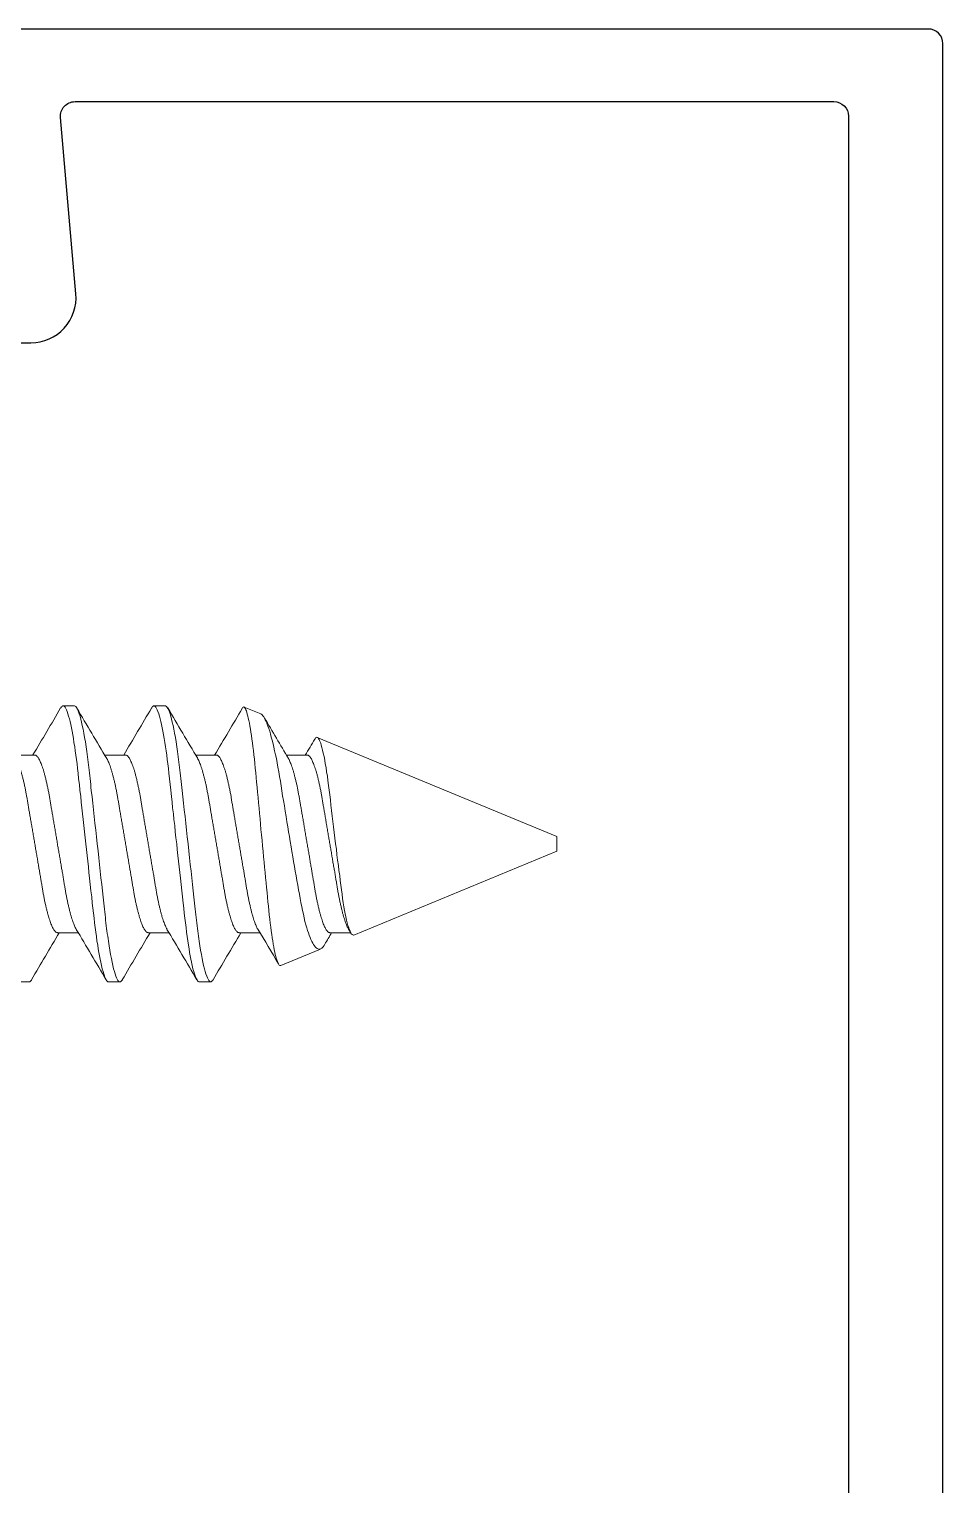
# Model space of a CAD drawing. Extents: x -26 to 91, y -47 to 75.
# Drawn here: x -3.768 to -3.139, y 55.158 to 56.16 of the extents above; entities that cross this region are included whole.
import ezdxf

# ---------------------------------------------------------------- set-up
doc = ezdxf.new("R2010")
doc.units = 0
doc.header["$MEASUREMENT"] = 0
doc.layers.get('0').update_dxf_attribs({"linetype": 'CONTINUOUS'})
doc.layers.add('Ballons', color=7, linetype='CONTINUOUS')
doc.layers.add('FRAME', color=1, linetype='CONTINUOUS')

# ---------------------------------------------------------------- blocks, each defined once
blk = doc.blocks.new('3801 1 INCH GLASS STOP')
blk.add_lwpolyline([(3.1831, -0.668), (-0.0009, -0.668, -0.414214), (-0.0109, -0.658), (-0.0109, -0.01, -0.440011), (0, 0), (0.1491, -0.013), (0.1491, 0.04), (0.115, 0.0742, -0.395486), (0.1141, 0.1015), (0.1701, 0.1652, -0.691708), (0.2051, 0.152), (0.2051, -0.0403, -0.440011), (0.1714, -0.0712), (0.05, -0.0606, 0.440011), (0.0391, -0.0706), (0.0391, -0.593, 0.414214), (0.0491, -0.603), (1.5201, -0.603, 0.414214)], format="xyb")
blk = doc.blocks.new('no 10 1 in')
at = {"color": 7, "linetype": 'Continuous', "lineweight": 15}
for p, q in [((55.8705, 25.672), (55.8626, 25.672)), ((55.933, 25.672), (55.9251, 25.672)), ((55.9987, 25.6665), (55.9872, 25.6712)), ((56.2025, 25.582), (56.0376, 25.6503)), ((55.8431, 25.6382), (55.8288, 25.6382)), ((55.9056, 25.6382), (55.8913, 25.6382)), ((55.9681, 25.6382), (55.9538, 25.6382)), ((56.0306, 25.6382), (56.0163, 25.6382)), ((56.2025, 25.577), (56.2025, 25.582)), ((56.2025, 25.572), (56.2025, 25.577)), ((56.0628, 25.5142), (56.2025, 25.572)), ((55.8587, 25.5159), (55.8731, 25.5159)), ((55.9212, 25.5159), (55.9356, 25.5159)), ((55.9837, 25.5159), (55.9981, 25.5159)), ((56.0462, 25.5159), (56.0606, 25.5159)), ((56.0124, 25.4933), (56.0397, 25.5046)), ((55.8314, 25.482), (55.8392, 25.482)), ((55.8939, 25.482), (55.9017, 25.482)), ((55.9564, 25.482), (55.9642, 25.482))]:
    blk.add_line(p, q, dxfattribs=at)
at = {"color": 7, "linetype": 'Continuous', "lineweight": 15, "flags": 128}
for points in [[(55.861, 25.6705), (55.8611, 25.6707), (55.8615, 25.6713), (55.8619, 25.6717), (55.8623, 25.672), (55.8626, 25.672), (55.8631, 25.6719), (55.8635, 25.6716), (55.864, 25.6711), (55.8645, 25.6703), (55.8649, 25.6693), (55.8654, 25.6681), (55.8659, 25.6666), (55.8664, 25.665), (55.867, 25.6631), (55.8674, 25.6612), (55.8679, 25.6592), (55.8683, 25.657), (55.8688, 25.6547), (55.8693, 25.6522), (55.8697, 25.6495), (55.8701, 25.6468), (55.8706, 25.6439), (55.871, 25.6411), (55.8714, 25.6382), (55.8718, 25.6352), (55.8722, 25.6321), (55.8726, 25.6289), (55.8729, 25.6258), (55.8733, 25.6219), (55.8738, 25.618), (55.8742, 25.6139), (55.8747, 25.6096), (55.8751, 25.6058), (55.8755, 25.6018), (55.876, 25.5978), (55.8764, 25.5937), (55.8769, 25.5896), (55.8773, 25.5854), (55.8778, 25.5812), (55.8783, 25.577), (55.8787, 25.5731), (55.8791, 25.5691), (55.8796, 25.5651), (55.88, 25.5612), (55.8804, 25.5573), (55.8808, 25.5535), (55.8813, 25.549), (55.8818, 25.5447), (55.8823, 25.5405), (55.8827, 25.5363), (55.8831, 25.5328), (55.8835, 25.5293), (55.8839, 25.526), (55.8843, 25.5227), (55.8847, 25.5194), (55.8851, 25.5162), (55.8855, 25.5132), (55.8859, 25.5102), (55.8864, 25.5074), (55.8868, 25.5048), (55.8872, 25.5023), (55.8876, 25.4999), (55.8881, 25.4977), (55.8885, 25.4955), (55.889, 25.4932), (55.8895, 25.4911), (55.8901, 25.4892), (55.8906, 25.4875), (55.891, 25.4862), (55.8914, 25.4851), (55.8919, 25.4842), (55.8923, 25.4834), (55.8927, 25.4828), (55.8931, 25.4824), (55.8935, 25.4821), (55.8939, 25.482), (55.8939, 25.482)], [(55.9235, 25.6705), (55.9236, 25.6707), (55.924, 25.6713), (55.9244, 25.6717), (55.9248, 25.672), (55.9251, 25.672), (55.9256, 25.6719), (55.926, 25.6716), (55.9265, 25.6711), (55.927, 25.6703), (55.9274, 25.6693), (55.9279, 25.6681), (55.9284, 25.6666), (55.9289, 25.665), (55.9295, 25.6631), (55.9299, 25.6612), (55.9304, 25.6592), (55.9308, 25.657), (55.9313, 25.6547), (55.9318, 25.6522), (55.9322, 25.6495), (55.9326, 25.6468), (55.9331, 25.6439), (55.9335, 25.6411), (55.9339, 25.6382), (55.9343, 25.6352), (55.9347, 25.6321), (55.9351, 25.6289), (55.9354, 25.6258), (55.9358, 25.6219), (55.9363, 25.618), (55.9367, 25.6139), (55.9372, 25.6096), (55.9376, 25.6058), (55.938, 25.6018), (55.9385, 25.5978), (55.9389, 25.5937), (55.9394, 25.5896), (55.9398, 25.5854), (55.9403, 25.5812), (55.9408, 25.577), (55.9412, 25.5731), (55.9416, 25.5691), (55.9421, 25.5651), (55.9425, 25.5612), (55.9429, 25.5573), (55.9433, 25.5535), (55.9438, 25.549), (55.9443, 25.5447), (55.9448, 25.5405), (55.9452, 25.5363), (55.9456, 25.5328), (55.946, 25.5293), (55.9464, 25.526), (55.9468, 25.5227), (55.9472, 25.5194), (55.9476, 25.5162), (55.948, 25.5132), (55.9484, 25.5102), (55.9489, 25.5074), (55.9493, 25.5048), (55.9497, 25.5023), (55.9501, 25.4999), (55.9506, 25.4977), (55.951, 25.4955), (55.9515, 25.4932), (55.952, 25.4911), (55.9526, 25.4892), (55.9531, 25.4875), (55.9535, 25.4862), (55.9539, 25.4851), (55.9544, 25.4842), (55.9548, 25.4834), (55.9552, 25.4828), (55.9556, 25.4824), (55.956, 25.4821), (55.9564, 25.482), (55.9564, 25.482)], [(56.0124, 25.4933), (56.0121, 25.4932), (56.0118, 25.4933), (56.0114, 25.4936), (56.0111, 25.494), (56.0108, 25.4945), (56.0104, 25.4952), (56.0101, 25.4961), (56.0097, 25.4971), (56.0093, 25.4983), (56.009, 25.4995), (56.0086, 25.5009), (56.0083, 25.5025), (56.0079, 25.5042), (56.0076, 25.5061), (56.0072, 25.5081), (56.0069, 25.5102), (56.0065, 25.5124), (56.0062, 25.5147), (56.0059, 25.5171), (56.0055, 25.5197), (56.0052, 25.5224), (56.0049, 25.5252), (56.0045, 25.5281), (56.0042, 25.5311), (56.0039, 25.5341), (56.0036, 25.5372), (56.0033, 25.5403), (56.003, 25.5435), (56.0027, 25.5469), (56.0023, 25.5503), (56.002, 25.5538), (56.0017, 25.5573), (56.0013, 25.5609), (56.001, 25.5645), (56.0006, 25.5681), (56.0003, 25.5718), (55.9999, 25.5756), (55.9996, 25.5794), (55.9992, 25.5832), (55.9988, 25.587), (55.9985, 25.5907), (55.9982, 25.5943), (55.9978, 25.598), (55.9975, 25.6016), (55.9971, 25.6053), (55.9968, 25.6089), (55.9965, 25.6126), (55.9961, 25.6161), (55.9958, 25.6195), (55.9955, 25.6227), (55.9952, 25.626), (55.9949, 25.6292), (55.9946, 25.6323), (55.9943, 25.6354), (55.994, 25.6383), (55.9936, 25.6412), (55.9933, 25.644), (55.9929, 25.6466), (55.9926, 25.6492), (55.9922, 25.6516), (55.9919, 25.6539), (55.9915, 25.6561), (55.9912, 25.6582), (55.9908, 25.6602), (55.9905, 25.6619), (55.9901, 25.6635), (55.9898, 25.665), (55.9894, 25.6663), (55.9891, 25.6675), (55.9888, 25.6686), (55.9884, 25.6694), (55.9881, 25.6701), (55.9878, 25.6707), (55.9875, 25.671), (55.9872, 25.6712), (55.9869, 25.6713), (55.9865, 25.6712), (55.9862, 25.6709), (55.9859, 25.6704), (55.9858, 25.6703)], [(55.9987, 25.6664), (55.9991, 25.6663), (55.9996, 25.6658), (56.0001, 25.6652), (56.0007, 25.6645), (56.0013, 25.6635), (56.0018, 25.6624), (56.0025, 25.661), (56.0031, 25.6595), (56.0036, 25.658), (56.0042, 25.6564), (56.0048, 25.6546), (56.0053, 25.6527), (56.0059, 25.6506), (56.0065, 25.6484), (56.0071, 25.646), (56.0077, 25.6436), (56.0082, 25.641), (56.0088, 25.6384), (56.0094, 25.6357), (56.0099, 25.6328), (56.0105, 25.6298), (56.0111, 25.6267), (56.0116, 25.6235), (56.0122, 25.6202), (56.0127, 25.617), (56.0132, 25.6136), (56.0137, 25.6102), (56.0143, 25.6068), (56.0149, 25.6032), (56.0155, 25.5996), (56.0161, 25.5959), (56.0167, 25.5921), (56.0172, 25.5888), (56.0178, 25.5854), (56.0184, 25.582), (56.0189, 25.5786), (56.0195, 25.5751), (56.0201, 25.5717), (56.0207, 25.5682), (56.0213, 25.5648), (56.0219, 25.5615), (56.0224, 25.5582), (56.023, 25.555), (56.0236, 25.5518), (56.0241, 25.5486), (56.0247, 25.5455), (56.0253, 25.5424), (56.0258, 25.5394), (56.0263, 25.5366), (56.0269, 25.5338), (56.0274, 25.5312), (56.028, 25.5286), (56.0285, 25.5261), (56.0291, 25.5237), (56.0297, 25.5214), (56.0303, 25.5192), (56.0309, 25.5174), (56.0315, 25.5157), (56.032, 25.5141), (56.0326, 25.5126), (56.0332, 25.5112), (56.0338, 25.5099), (56.0344, 25.5087), (56.035, 25.5077), (56.0356, 25.5068), (56.0362, 25.5061), (56.0368, 25.5054), (56.0374, 25.505), (56.038, 25.5047), (56.0386, 25.5045), (56.0392, 25.5045), (56.0397, 25.5046)], [(56.0628, 25.5142), (56.0624, 25.5141), (56.062, 25.5143), (56.0615, 25.5146), (56.061, 25.5151), (56.0606, 25.5159), (56.0601, 25.5169), (56.0596, 25.518), (56.0592, 25.5194), (56.0587, 25.5209), (56.0582, 25.5226), (56.0577, 25.5246), (56.0573, 25.5267), (56.0568, 25.5289), (56.0564, 25.5312), (56.0559, 25.5338), (56.0555, 25.5365), (56.055, 25.5394), (56.0546, 25.5424), (56.0542, 25.5454), (56.0538, 25.5486), (56.0534, 25.5518), (56.053, 25.5552), (56.0525, 25.5586), (56.0521, 25.5622), (56.0516, 25.5658), (56.0511, 25.5695), (56.0507, 25.5733), (56.0502, 25.5771), (56.0497, 25.581), (56.0493, 25.5849), (56.0488, 25.5887), (56.0483, 25.5924), (56.0479, 25.5961), (56.0474, 25.5999), (56.047, 25.6036), (56.0466, 25.6073), (56.0462, 25.6107), (56.0458, 25.6141), (56.0454, 25.6173), (56.0449, 25.6206), (56.0445, 25.6237), (56.044, 25.6266), (56.0436, 25.6295), (56.0431, 25.6322), (56.0427, 25.6347), (56.0422, 25.6372), (56.0417, 25.6394), (56.0412, 25.6415), (56.0408, 25.6433), (56.0403, 25.6449), (56.0399, 25.6464), (56.0395, 25.6473), (56.0392, 25.6482), (56.0388, 25.6489), (56.0385, 25.6494), (56.0381, 25.65), (56.0377, 25.6503), (56.0373, 25.6504), (56.0369, 25.6503), (56.0364, 25.65), (56.036, 25.6494), (56.0358, 25.6491)]]:
    blk.add_lwpolyline(points, dxfattribs=at)
at = {"color": 7, "linetype": 'Continuous', "lineweight": 15}
for centre, radius, start, end in [((52.2572, 27.78), 4.1757, 329.142, 329.6577), ((59.3573, 27.7102), 4.0382, 210.3377, 210.91), ((52.3193, 27.7802), 4.1762, 329.142, 329.6576), ((59.4218, 27.7114), 4.0404, 210.338, 210.9099), ((52.3935, 27.7733), 4.1627, 329.1417, 329.6546), ((59.0527, 27.4548), 3.5383, 210.4084, 210.9357), ((53.5644, 27.1137), 2.8728, 329.0951, 329.348), ((59.4507, 23.3705), 4.1828, 149.1425, 149.6573), ((52.4068, 23.4437), 4.0384, 30.3377, 30.91), ((59.5083, 23.3734), 4.1771, 149.1421, 149.6576), ((52.4703, 23.4443), 4.0372, 30.3377, 30.9102), ((59.5677, 23.3752), 4.1735, 149.1419, 149.6579), ((53.1898, 23.8351), 3.2729, 30.4626, 30.9486), ((57.8315, 24.4465), 2.08, 149.0604, 149.3158), ((54.2837, 24.452), 2.071, 30.9034, 30.9876), ((56.0357, 25.5114), 0.00787, 301.1474, 333.9597)]:
    blk.add_arc(centre, radius, start, end, dxfattribs=at)
for points, knots in [([(55.8705, 25.672), (55.8716, 25.672), (55.8729, 25.6697), (55.8756, 25.6601), (55.8771, 25.6528), (55.8791, 25.6395), (55.8797, 25.6347), (55.8809, 25.6246), (55.8814, 25.6194), (55.8833, 25.6025), (55.8847, 25.5898), (55.8875, 25.5643), (55.8889, 25.5516), (55.8907, 25.5347), (55.8913, 25.5295), (55.8925, 25.5194), (55.8931, 25.5146), (55.8951, 25.5013), (55.8965, 25.494), (55.8993, 25.4844), (55.9006, 25.482), (55.9017, 25.482)], [0, 0, 0, 0, 0.125, 0.125, 0.25, 0.25, 0.3125, 0.3125, 0.375, 0.375, 0.5, 0.5, 0.625, 0.625, 0.6875, 0.6875, 0.75, 0.75, 0.875, 0.875, 1, 1, 1, 1]), ([(55.933, 25.672), (55.9341, 25.672), (55.9354, 25.6697), (55.9381, 25.6601), (55.9396, 25.6528), (55.9416, 25.6395), (55.9422, 25.6347), (55.9434, 25.6246), (55.9439, 25.6194), (55.9458, 25.6025), (55.9472, 25.5898), (55.95, 25.5643), (55.9514, 25.5516), (55.9532, 25.5347), (55.9538, 25.5295), (55.955, 25.5194), (55.9556, 25.5146), (55.9576, 25.5013), (55.959, 25.494), (55.9618, 25.4844), (55.9631, 25.482), (55.9642, 25.482)], [0, 0, 0, 0, 0.125, 0.125, 0.25, 0.25, 0.3125, 0.3125, 0.375, 0.375, 0.5, 0.5, 0.625, 0.625, 0.6875, 0.6875, 0.75, 0.75, 0.875, 0.875, 1, 1, 1, 1]), ([(55.8302, 25.6358), (55.8303, 25.6356), (55.8307, 25.635), (55.8312, 25.6338), (55.8318, 25.6324), (55.8324, 25.6308), (55.833, 25.629), (55.8336, 25.627), (55.8342, 25.6249), (55.8348, 25.6226), (55.8354, 25.6202), (55.836, 25.6177), (55.8365, 25.6151), (55.837, 25.6125), (55.8375, 25.6098), (55.838, 25.607), (55.8385, 25.6041), (55.839, 25.6011), (55.8395, 25.598), (55.8401, 25.5947), (55.8407, 25.5913), (55.8413, 25.5878), (55.8419, 25.5842), (55.8425, 25.5806), (55.8431, 25.5771), (55.8437, 25.5736), (55.8443, 25.5702), (55.8449, 25.5668), (55.8454, 25.5634), (55.846, 25.5602), (55.8465, 25.557), (55.8471, 25.5538), (55.8476, 25.5508), (55.8481, 25.5478), (55.8486, 25.5448), (55.8491, 25.542), (55.8496, 25.5392), (55.8502, 25.5365), (55.8508, 25.534), (55.8513, 25.5316), (55.8519, 25.5294), (55.8525, 25.5273), (55.8531, 25.5254), (55.8537, 25.5236), (55.8542, 25.522), (55.8548, 25.5206), (55.8554, 25.5194), (55.856, 25.5183), (55.8566, 25.5174), (55.8571, 25.5167), (55.8577, 25.5162), (55.8582, 25.5159), (55.8586, 25.5159), (55.8587, 25.5159)], [0, 0, 0, 0, 0.016551, 0.036076, 0.055684, 0.076279, 0.09689, 0.117481, 0.138014, 0.158452, 0.178759, 0.19799, 0.217041, 0.235888, 0.254503, 0.272882, 0.291368, 0.310096, 0.329043, 0.349099, 0.369335, 0.389718, 0.410212, 0.430781, 0.451388, 0.471059, 0.490697, 0.51027, 0.529746, 0.549094, 0.568285, 0.58729, 0.606083, 0.625518, 0.644756, 0.664216, 0.683932, 0.703876, 0.724018, 0.743399, 0.7629, 0.782492, 0.802141, 0.821815, 0.841481, 0.861106, 0.880659, 0.90103, 0.921251, 0.941289, 0.961112, 0.980691, 1, 1, 1, 1]), ([(55.8431, 25.6382), (55.8433, 25.6382), (55.8436, 25.6382), (55.8441, 25.6379), (55.8446, 25.6375), (55.8452, 25.6368), (55.8457, 25.636), (55.8463, 25.635), (55.8468, 25.6338), (55.8474, 25.6324), (55.848, 25.6308), (55.8487, 25.629), (55.8493, 25.627), (55.8499, 25.6249), (55.8505, 25.6226), (55.851, 25.6202), (55.8516, 25.6177), (55.8521, 25.6151), (55.8527, 25.6125), (55.8532, 25.6098), (55.8536, 25.607), (55.8541, 25.6041), (55.8546, 25.6011), (55.8552, 25.598), (55.8557, 25.5947), (55.8563, 25.5913), (55.8569, 25.5878), (55.8575, 25.5842), (55.8581, 25.5806), (55.8587, 25.5771), (55.8593, 25.5736), (55.8599, 25.5702), (55.8605, 25.5668), (55.861, 25.5634), (55.8616, 25.5602), (55.8622, 25.557), (55.8627, 25.5538), (55.8632, 25.5508), (55.8637, 25.5478), (55.8642, 25.5448), (55.8647, 25.542), (55.8653, 25.5392), (55.8658, 25.5365), (55.8664, 25.534), (55.867, 25.5316), (55.8675, 25.5294), (55.8681, 25.5273), (55.8687, 25.5254), (55.8693, 25.5236), (55.8699, 25.522), (55.8705, 25.5206), (55.871, 25.5194), (55.8714, 25.5186), (55.8717, 25.5183), (55.8717, 25.5182)], [0, 0, 0, 0, 0.018425, 0.037098, 0.055995, 0.075092, 0.094361, 0.113774, 0.1333, 0.152908, 0.173502, 0.194114, 0.214705, 0.235238, 0.255675, 0.275982, 0.295213, 0.314265, 0.333111, 0.351727, 0.370105, 0.388591, 0.407319, 0.426267, 0.446322, 0.466559, 0.486941, 0.507436, 0.528005, 0.548612, 0.568283, 0.587921, 0.607494, 0.62697, 0.646317, 0.665508, 0.684513, 0.703307, 0.722741, 0.74198, 0.761439, 0.781155, 0.801099, 0.821241, 0.840622, 0.860124, 0.879715, 0.899364, 0.919038, 0.938704, 0.95833, 0.977882, 0.998253, 1, 1, 1, 1]), ([(55.8927, 25.6358), (55.8928, 25.6356), (55.8932, 25.635), (55.8937, 25.6338), (55.8943, 25.6324), (55.8949, 25.6308), (55.8955, 25.629), (55.8961, 25.627), (55.8967, 25.6249), (55.8973, 25.6226), (55.8979, 25.6202), (55.8985, 25.6177), (55.899, 25.6151), (55.8995, 25.6125), (55.9, 25.6098), (55.9005, 25.607), (55.901, 25.6041), (55.9015, 25.6011), (55.902, 25.598), (55.9026, 25.5947), (55.9032, 25.5913), (55.9038, 25.5878), (55.9044, 25.5842), (55.905, 25.5806), (55.9056, 25.5771), (55.9062, 25.5736), (55.9068, 25.5702), (55.9074, 25.5668), (55.9079, 25.5634), (55.9085, 25.5602), (55.909, 25.557), (55.9096, 25.5538), (55.9101, 25.5508), (55.9106, 25.5478), (55.9111, 25.5448), (55.9116, 25.542), (55.9121, 25.5392), (55.9127, 25.5365), (55.9133, 25.534), (55.9138, 25.5316), (55.9144, 25.5294), (55.915, 25.5273), (55.9156, 25.5254), (55.9162, 25.5236), (55.9167, 25.522), (55.9173, 25.5206), (55.9179, 25.5194), (55.9185, 25.5183), (55.9191, 25.5174), (55.9196, 25.5167), (55.9202, 25.5162), (55.9207, 25.5159), (55.9211, 25.5159), (55.9212, 25.5159)], [0, 0, 0, 0, 0.016551, 0.036076, 0.055684, 0.076279, 0.09689, 0.117481, 0.138014, 0.158452, 0.178759, 0.19799, 0.217041, 0.235888, 0.254503, 0.272881, 0.291368, 0.310096, 0.329043, 0.349099, 0.369335, 0.389718, 0.410212, 0.430781, 0.451388, 0.471059, 0.490697, 0.51027, 0.529746, 0.549094, 0.568285, 0.58729, 0.606083, 0.625518, 0.644756, 0.664216, 0.683932, 0.703876, 0.724018, 0.743399, 0.7629, 0.782492, 0.802141, 0.821815, 0.841481, 0.861106, 0.880659, 0.90103, 0.921251, 0.941289, 0.961112, 0.980691, 1, 1, 1, 1]), ([(55.9056, 25.6382), (55.9058, 25.6382), (55.9061, 25.6382), (55.9066, 25.6379), (55.9071, 25.6375), (55.9077, 25.6368), (55.9082, 25.636), (55.9088, 25.635), (55.9093, 25.6338), (55.9099, 25.6324), (55.9105, 25.6308), (55.9112, 25.629), (55.9118, 25.627), (55.9124, 25.6249), (55.913, 25.6226), (55.9135, 25.6202), (55.9141, 25.6177), (55.9146, 25.6151), (55.9152, 25.6125), (55.9157, 25.6098), (55.9161, 25.607), (55.9166, 25.6041), (55.9171, 25.6011), (55.9177, 25.598), (55.9182, 25.5947), (55.9188, 25.5913), (55.9194, 25.5878), (55.92, 25.5842), (55.9206, 25.5806), (55.9212, 25.5771), (55.9218, 25.5736), (55.9224, 25.5702), (55.923, 25.5668), (55.9235, 25.5634), (55.9241, 25.5602), (55.9247, 25.557), (55.9252, 25.5538), (55.9257, 25.5508), (55.9262, 25.5478), (55.9267, 25.5448), (55.9272, 25.542), (55.9278, 25.5392), (55.9283, 25.5365), (55.9289, 25.534), (55.9295, 25.5316), (55.93, 25.5294), (55.9306, 25.5273), (55.9312, 25.5254), (55.9318, 25.5236), (55.9324, 25.522), (55.933, 25.5206), (55.9335, 25.5194), (55.9339, 25.5186), (55.9342, 25.5183), (55.9342, 25.5182)], [0, 0, 0, 0, 0.018425, 0.037098, 0.055995, 0.075092, 0.094361, 0.113774, 0.1333, 0.152908, 0.173502, 0.194114, 0.214705, 0.235238, 0.255675, 0.275982, 0.295213, 0.314265, 0.333111, 0.351727, 0.370105, 0.388591, 0.407319, 0.426267, 0.446322, 0.466559, 0.486941, 0.507436, 0.528005, 0.548612, 0.568283, 0.587921, 0.607494, 0.626969, 0.646317, 0.665508, 0.684513, 0.703307, 0.722741, 0.74198, 0.761439, 0.781155, 0.801099, 0.821241, 0.840622, 0.860124, 0.879715, 0.899364, 0.919038, 0.938704, 0.95833, 0.977882, 0.998253, 1, 1, 1, 1]), ([(55.9552, 25.6358), (55.9553, 25.6356), (55.9557, 25.635), (55.9562, 25.6338), (55.9568, 25.6324), (55.9574, 25.6308), (55.958, 25.629), (55.9586, 25.627), (55.9592, 25.6249), (55.9598, 25.6226), (55.9604, 25.6202), (55.961, 25.6177), (55.9615, 25.6151), (55.962, 25.6125), (55.9625, 25.6098), (55.963, 25.607), (55.9635, 25.6041), (55.964, 25.6011), (55.9645, 25.598), (55.9651, 25.5947), (55.9657, 25.5913), (55.9663, 25.5878), (55.9669, 25.5842), (55.9675, 25.5806), (55.9681, 25.5771), (55.9687, 25.5736), (55.9693, 25.5702), (55.9699, 25.5668), (55.9704, 25.5634), (55.971, 25.5602), (55.9715, 25.557), (55.9721, 25.5538), (55.9726, 25.5508), (55.9731, 25.5478), (55.9736, 25.5448), (55.9741, 25.542), (55.9746, 25.5392), (55.9752, 25.5365), (55.9758, 25.534), (55.9763, 25.5316), (55.9769, 25.5294), (55.9775, 25.5273), (55.9781, 25.5254), (55.9787, 25.5236), (55.9792, 25.522), (55.9798, 25.5206), (55.9804, 25.5194), (55.981, 25.5183), (55.9816, 25.5174), (55.9821, 25.5167), (55.9827, 25.5162), (55.9832, 25.5159), (55.9836, 25.5159), (55.9837, 25.5159)], [0, 0, 0, 0, 0.016551, 0.036076, 0.055684, 0.076279, 0.09689, 0.117481, 0.138014, 0.158452, 0.178759, 0.19799, 0.217041, 0.235888, 0.254503, 0.272882, 0.291368, 0.310096, 0.329043, 0.349099, 0.369335, 0.389718, 0.410212, 0.430781, 0.451388, 0.471059, 0.490697, 0.51027, 0.529746, 0.549094, 0.568285, 0.58729, 0.606083, 0.625518, 0.644756, 0.664216, 0.683932, 0.703876, 0.724018, 0.743399, 0.7629, 0.782492, 0.802141, 0.821815, 0.841481, 0.861106, 0.880659, 0.90103, 0.921251, 0.941289, 0.961112, 0.980691, 1, 1, 1, 1]), ([(55.9681, 25.6382), (55.9683, 25.6382), (55.9686, 25.6382), (55.9691, 25.6379), (55.9696, 25.6375), (55.9702, 25.6368), (55.9707, 25.636), (55.9713, 25.635), (55.9718, 25.6338), (55.9724, 25.6324), (55.973, 25.6308), (55.9737, 25.629), (55.9743, 25.627), (55.9749, 25.6249), (55.9755, 25.6226), (55.976, 25.6202), (55.9766, 25.6177), (55.9771, 25.6151), (55.9777, 25.6125), (55.9782, 25.6098), (55.9786, 25.607), (55.9791, 25.6041), (55.9796, 25.6011), (55.9802, 25.598), (55.9807, 25.5947), (55.9813, 25.5913), (55.9819, 25.5878), (55.9825, 25.5842), (55.9831, 25.5806), (55.9837, 25.5771), (55.9843, 25.5736), (55.9849, 25.5702), (55.9855, 25.5668), (55.986, 25.5634), (55.9866, 25.5602), (55.9872, 25.557), (55.9877, 25.5538), (55.9882, 25.5508), (55.9887, 25.5478), (55.9892, 25.5448), (55.9897, 25.542), (55.9903, 25.5392), (55.9908, 25.5365), (55.9914, 25.534), (55.992, 25.5316), (55.9925, 25.5294), (55.9931, 25.5273), (55.9937, 25.5254), (55.9943, 25.5236), (55.9949, 25.522), (55.9955, 25.5206), (55.996, 25.5194), (55.9964, 25.5186), (55.9967, 25.5183), (55.9967, 25.5182)], [0, 0, 0, 0, 0.018425, 0.037098, 0.055995, 0.075092, 0.094361, 0.113774, 0.1333, 0.152908, 0.173502, 0.194114, 0.214705, 0.235237, 0.255675, 0.275982, 0.295213, 0.314265, 0.333111, 0.351727, 0.370105, 0.388591, 0.407319, 0.426267, 0.446323, 0.466559, 0.486941, 0.507436, 0.528005, 0.548612, 0.568283, 0.587921, 0.607494, 0.626969, 0.646317, 0.665508, 0.684513, 0.703307, 0.722741, 0.74198, 0.761439, 0.781155, 0.801099, 0.821241, 0.840622, 0.860124, 0.879715, 0.899364, 0.919038, 0.938704, 0.95833, 0.977882, 0.998253, 1, 1, 1, 1]), ([(56.0177, 25.6358), (56.0178, 25.6356), (56.0182, 25.635), (56.0187, 25.6338), (56.0193, 25.6324), (56.0199, 25.6308), (56.0205, 25.629), (56.0211, 25.627), (56.0217, 25.6249), (56.0223, 25.6226), (56.0229, 25.6202), (56.0235, 25.6177), (56.024, 25.6151), (56.0245, 25.6125), (56.025, 25.6098), (56.0255, 25.607), (56.026, 25.6041), (56.0265, 25.6011), (56.027, 25.598), (56.0276, 25.5947), (56.0282, 25.5913), (56.0288, 25.5878), (56.0294, 25.5842), (56.03, 25.5806), (56.0306, 25.5771), (56.0312, 25.5736), (56.0318, 25.5702), (56.0324, 25.5668), (56.0329, 25.5634), (56.0335, 25.5602), (56.034, 25.557), (56.0346, 25.5538), (56.0351, 25.5508), (56.0356, 25.5478), (56.0361, 25.5448), (56.0366, 25.542), (56.0371, 25.5392), (56.0377, 25.5365), (56.0383, 25.534), (56.0388, 25.5316), (56.0394, 25.5294), (56.04, 25.5273), (56.0406, 25.5254), (56.0412, 25.5236), (56.0417, 25.522), (56.0423, 25.5206), (56.0429, 25.5194), (56.0435, 25.5183), (56.0441, 25.5174), (56.0446, 25.5167), (56.0452, 25.5162), (56.0457, 25.5159), (56.0461, 25.5159), (56.0462, 25.5159)], [0, 0, 0, 0, 0.016551, 0.036076, 0.055684, 0.076279, 0.09689, 0.117481, 0.138014, 0.158452, 0.178759, 0.19799, 0.217041, 0.235888, 0.254503, 0.272882, 0.291368, 0.310096, 0.329043, 0.349099, 0.369335, 0.389718, 0.410212, 0.430781, 0.451388, 0.471059, 0.490697, 0.51027, 0.529746, 0.549094, 0.568285, 0.58729, 0.606083, 0.625518, 0.644756, 0.664216, 0.683932, 0.703876, 0.724018, 0.743399, 0.7629, 0.782492, 0.802141, 0.821815, 0.841481, 0.861106, 0.880659, 0.90103, 0.921251, 0.941289, 0.961112, 0.980691, 1, 1, 1, 1]), ([(56.0306, 25.6382), (56.0308, 25.6382), (56.0311, 25.6382), (56.0316, 25.6379), (56.0321, 25.6375), (56.0327, 25.6368), (56.0332, 25.636), (56.0338, 25.635), (56.0343, 25.6338), (56.0349, 25.6324), (56.0355, 25.6308), (56.0362, 25.629), (56.0368, 25.627), (56.0374, 25.6249), (56.038, 25.6226), (56.0385, 25.6202), (56.0391, 25.6177), (56.0396, 25.6151), (56.0402, 25.6125), (56.0407, 25.6098), (56.0411, 25.607), (56.0416, 25.6041), (56.0421, 25.6011), (56.0427, 25.598), (56.0432, 25.5947), (56.0438, 25.5913), (56.0444, 25.5878), (56.045, 25.5842), (56.0456, 25.5806), (56.0462, 25.5771), (56.0468, 25.5736), (56.0474, 25.5702), (56.048, 25.5668), (56.0485, 25.5634), (56.0491, 25.5602), (56.0497, 25.557), (56.0502, 25.5538), (56.0507, 25.5508), (56.0512, 25.5478), (56.0517, 25.5448), (56.0522, 25.542), (56.0528, 25.5392), (56.0533, 25.5365), (56.0539, 25.534), (56.0545, 25.5316), (56.055, 25.5294), (56.0556, 25.5273), (56.0562, 25.5254), (56.0568, 25.5236), (56.0574, 25.522), (56.058, 25.5206), (56.0585, 25.5194), (56.0589, 25.5186), (56.0592, 25.5183), (56.0592, 25.5182)], [0, 0, 0, 0, 0.018425, 0.037098, 0.055995, 0.075092, 0.094361, 0.113774, 0.1333, 0.152908, 0.173502, 0.194114, 0.214705, 0.235238, 0.255676, 0.275983, 0.295213, 0.314265, 0.333111, 0.351727, 0.370105, 0.388591, 0.40732, 0.426267, 0.446323, 0.466559, 0.486942, 0.507436, 0.528005, 0.548612, 0.568283, 0.587921, 0.607494, 0.62697, 0.646318, 0.665508, 0.684514, 0.703307, 0.722742, 0.74198, 0.76144, 0.781155, 0.8011, 0.821242, 0.840623, 0.860124, 0.879716, 0.899365, 0.919039, 0.938705, 0.95833, 0.977883, 0.998254, 1, 1, 1, 1]), ([(55.8392, 25.482), (55.8393, 25.4821), (55.8396, 25.4821), (55.8401, 25.4824), (55.8405, 25.4829), (55.8408, 25.4834), (55.8409, 25.4835)], [0, 0, 0, 0, 0.2676562, 0.538485, 0.8122221, 1, 1, 1, 1]), ([(55.9017, 25.482), (55.9018, 25.4821), (55.9021, 25.4821), (55.9026, 25.4824), (55.903, 25.4829), (55.9033, 25.4834), (55.9034, 25.4835)], [0, 0, 0, 0, 0.267657, 0.538485, 0.812223, 1, 1, 1, 1]), ([(55.9642, 25.482), (55.9643, 25.4821), (55.9646, 25.4821), (55.9651, 25.4824), (55.9655, 25.4829), (55.9658, 25.4834), (55.9659, 25.4835)], [0, 0, 0, 0, 0.267657, 0.538485, 0.812222, 1, 1, 1, 1])]:
    blk.add_open_spline(points, degree=3, knots=knots, dxfattribs=at)

msp = doc.modelspace()

# ---------------------------------------------------------------- block references
at = {"layer": 'Ballons'}
msp.add_blockref('no 10 1 in', (-59.6071, 30.0224), dxfattribs=at)
at = {"layer": 'FRAME', "xscale": -1, "rotation": 90}
msp.add_blockref('3801 1 INCH GLASS STOP', (-3.8069, 56.1495), dxfattribs=at)

doc.saveas('drawing.dxf')
